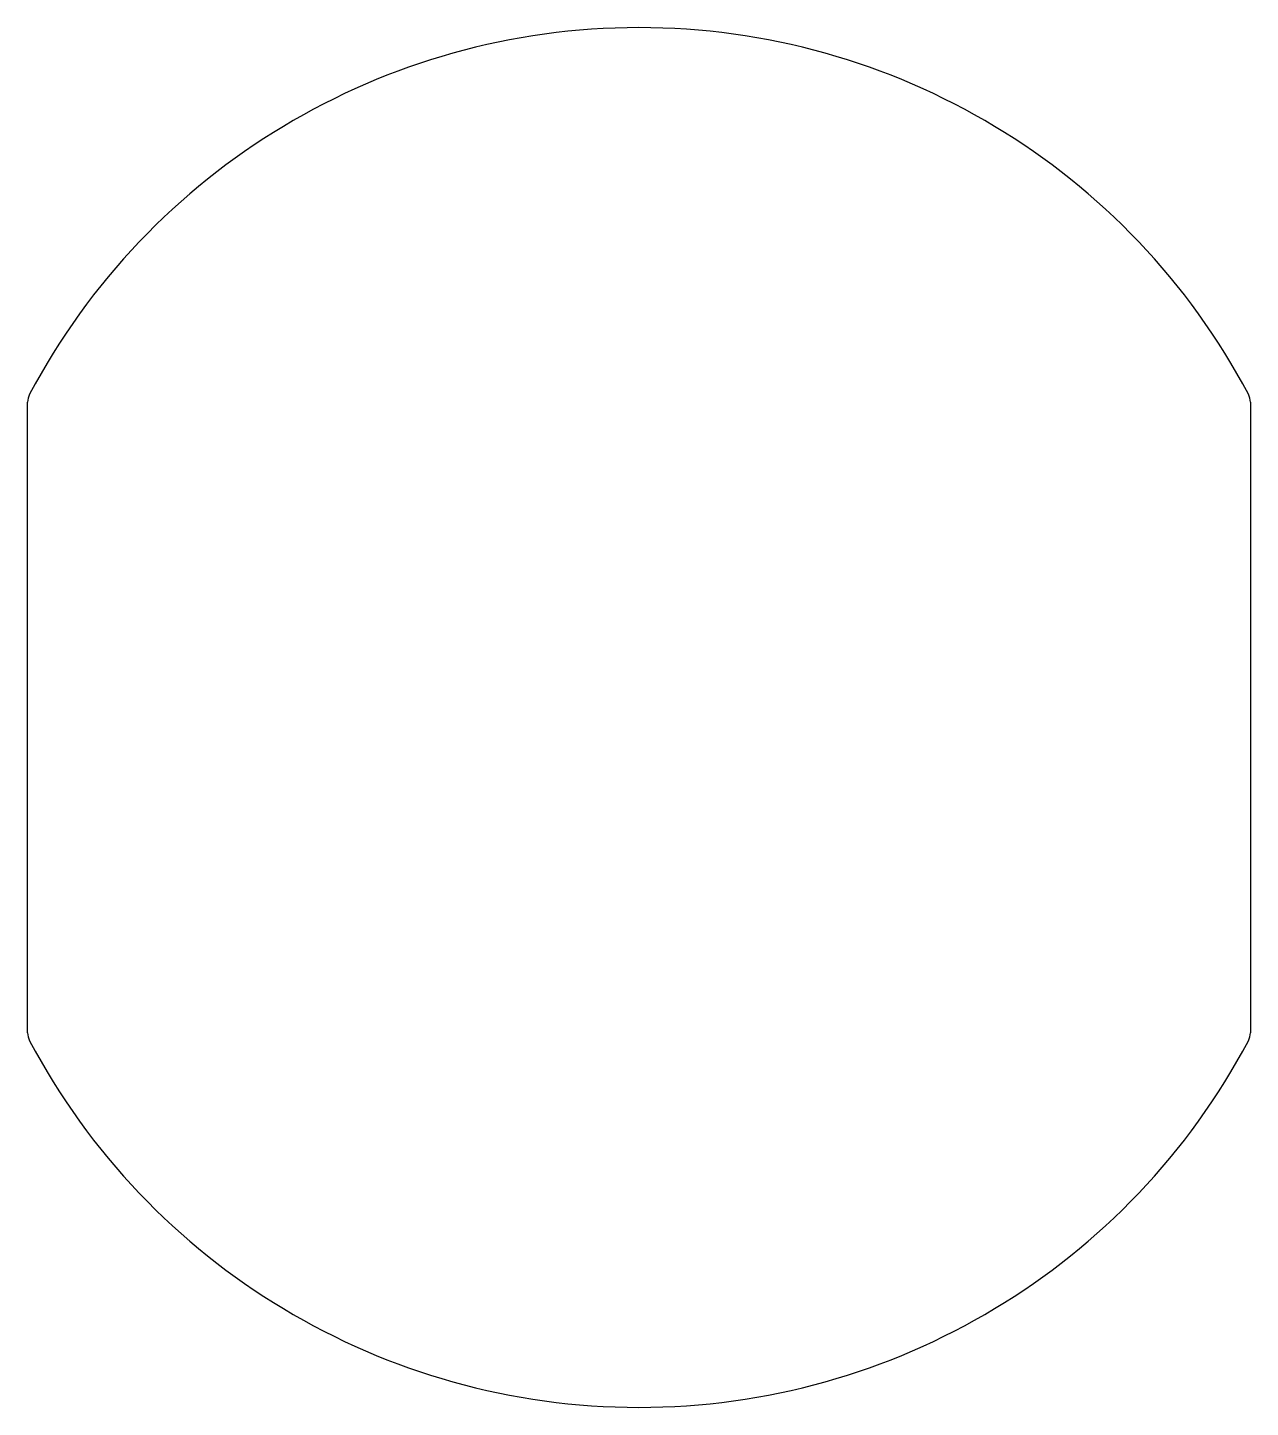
# Model space of a CAD drawing. Header units: millimetres. Extents: x -7 to 7, y -7.9 to 7.9.
import ezdxf

# ---------------------------------------------------------------- set-up
doc = ezdxf.new("R2010")
doc.units = ezdxf.units.MM

msp = doc.modelspace()

# ---------------------------------------------------------------- linework, layer by layer
for p, q in [((-7.015, -3.619), (-7.015, 3.619)), ((7.015, 3.619), (7.015, -3.619))]:
    msp.add_line(p, q)
for centre, radius, start, end in [((0, 0), 7.915, 387.9331, 512.0669), ((-6.825, 3.619), 0.19, 152.0669, 180), ((6.825, 3.619), 0.19, 0, 27.9331), ((-6.825, -3.619), 0.19, 180, 207.9331), ((6.825, -3.619), 0.19, -27.9331, 0), ((0, 0), 7.915, 207.9331, 332.0669)]:
    msp.add_arc(centre, radius, start, end)

doc.saveas('drawing.dxf')
